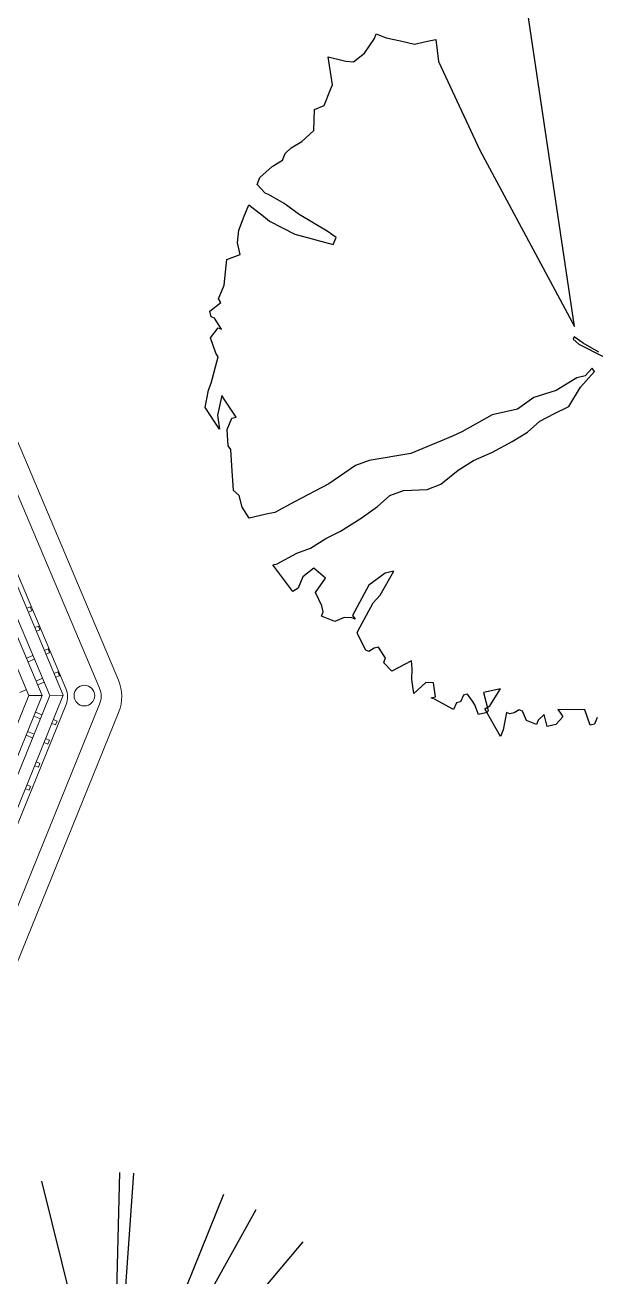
# Model space of a CAD drawing. Header units: millimetres. Extents: x 111 to 1506, y 14 to 566.
# Drawn here: x 262.998 to 264.38, y 91.659 to 94.691 of the extents above; entities that cross this region are included whole.
import ezdxf

# ---------------------------------------------------------------- set-up
doc = ezdxf.new("R2010")
doc.units = ezdxf.units.MM
doc.layers.add('fer', color=8, linetype='Continuous')
doc.layers.add('G', color=254, linetype='Continuous', lineweight=5)
doc.layers.add('PLUMA 0.05', color=240, linetype='Continuous', lineweight=5)

# ---------------------------------------------------------------- blocks, each defined once
blk = doc.blocks.new('ala')
at = {"layer": 'PLUMA 0.05', "color": 25}
for p, q in [((1561.8511, 61.8007), (1561.0222, 60.9717)), ((1562.9436, 61.8153), (1561.8865, 61.8153)), ((1562.9126, 61.7403), (1561.9175, 61.7403)), ((1561.9631, 61.7355), (1561.9631, 61.7259)), ((1561.9731, 61.7355), (1561.9631, 61.7355)), ((1561.9731, 61.7259), (1561.9731, 61.7355)), ((1562.0133, 61.7355), (1562.0133, 61.7259)), ((1562.0233, 61.7355), (1562.0133, 61.7355)), ((1562.0233, 61.7259), (1562.0233, 61.7355)), ((1562.0736, 61.7355), (1562.0736, 61.7259)), ((1562.0836, 61.7355), (1562.0736, 61.7355)), ((1562.0836, 61.7259), (1562.0836, 61.7355)), ((1562.1339, 61.7355), (1562.1339, 61.7259)), ((1562.1439, 61.7355), (1562.1339, 61.7355)), ((1562.1439, 61.7259), (1562.1439, 61.7355)), ((1561.8822, 61.7257), (1561.0972, 60.9407)), ((1561.8997, 61.7259), (1561.4613, 61.2875)), ((1561.8522, 61.6921), (1561.8593, 61.6991)), ((1561.8593, 61.6991), (1561.8661, 61.6923)), ((1561.9121, 61.6959), (1561.8997, 61.7259)), ((1561.8997, 61.7259), (1562.415, 61.7259)), ((1561.9121, 61.6959), (1561.4825, 61.2663)), ((1561.9192, 61.6788), (1561.4946, 61.2542)), ((1561.8591, 61.6852), (1561.8522, 61.6921)), ((1561.8874, 61.6711), (1561.8994, 61.659)), ((1561.9121, 61.6959), (1562.415, 61.6959)), ((1561.9316, 61.6488), (1561.9192, 61.6788)), ((1561.9192, 61.6788), (1562.415, 61.6788)), ((1561.9631, 61.6959), (1561.9631, 61.6788)), ((1561.9731, 61.6788), (1561.9731, 61.6959)), ((1562.0133, 61.6959), (1562.0133, 61.6788)), ((1562.0233, 61.6788), (1562.0233, 61.6959)), ((1561.9316, 61.6488), (1561.5158, 61.233)), ((1561.8096, 61.6495), (1561.8167, 61.6565)), ((1561.8165, 61.6426), (1561.8096, 61.6495)), ((1561.8167, 61.6565), (1561.8235, 61.6497)), ((1561.8923, 61.652), (1561.8803, 61.664)), ((1561.9316, 61.6488), (1562.415, 61.6488)), ((1561.767, 61.6068), (1561.7741, 61.6139)), ((1561.7741, 61.6139), (1561.7809, 61.6071)), ((1561.8497, 61.6094), (1561.8377, 61.6214)), ((1561.8447, 61.6285), (1561.8568, 61.6164)), ((1561.9206, 61.6378), (1561.9327, 61.6258)), ((1561.7315, 61.5713), (1561.7386, 61.5784)), ((1561.7386, 61.5784), (1561.7454, 61.5716)), ((1561.7738, 61.6), (1561.767, 61.6068)), ((1561.7383, 61.5645), (1561.7315, 61.5713))]:
    blk.add_line(p, q, dxfattribs=at)
blk.add_lwpolyline([(1563.8725, 60.9364), (1563.8725, 59.8792, -0.198912), (1563.8432, 59.8085), (1563.0143, 58.9796, -0.198912), (1562.9436, 58.9503), (1561.8865, 58.9503, -0.198912), (1561.8157, 58.9796), (1560.9868, 59.8085, -0.198912), (1560.9575, 59.8792), (1560.9575, 60.9364, -0.198912), (1560.9868, 61.0071), (1561.8157, 61.836, -0.198912), (1561.8865, 61.8653), (1562.9436, 61.8653, -0.198912), (1563.0143, 61.836), (1563.8432, 61.0071, -0.198912)], format="xyb", close=True, dxfattribs=at)
blk.add_circle((1561.8812, 61.7733), 0.025, dxfattribs=at)
for centre in [(1561.8865, 61.7653), (1561.9175, 61.6903)]:
    blk.add_arc(centre, 0.05, 90, 135, dxfattribs=at)
blk = doc.blocks.new('tr')
at = {"layer": 'fer', "color": 97}
for p, q in [((1379.5741, 206.1888), (1379.5444, 206.1628)), ((1379.5741, 206.1888), (1379.5444, 206.1628)), ((1379.5503, 206.1975), (1379.5682, 206.1975)), ((1379.5503, 206.1975), (1379.5682, 206.1975)), ((1379.5682, 206.1975), (1379.5741, 206.1888)), ((1379.5682, 206.1975), (1379.5741, 206.1888)), ((1379.5444, 206.1628), (1379.5682, 206.1021)), ((1379.5444, 206.1628), (1379.5682, 206.1021)), ((1379.5682, 206.1021), (1379.5741, 206.1108)), ((1379.5682, 206.1021), (1379.5741, 206.1108)), ((1379.5741, 206.1108), (1379.5801, 206.1195)), ((1379.5741, 206.1108), (1379.5801, 206.1195)), ((1379.5801, 206.1195), (1379.6039, 206.1108)), ((1379.5801, 206.1195), (1379.6039, 206.1108)), ((1379.6039, 206.1108), (1379.6158, 206.0935)), ((1379.6039, 206.1108), (1379.6158, 206.0935)), ((1379.6158, 206.0935), (1379.592, 206.0761)), ((1379.6158, 206.0935), (1379.592, 206.0761)), ((1379.592, 206.0761), (1379.6099, 206.0675)), ((1379.592, 206.0761), (1379.6099, 206.0675)), ((1379.6099, 206.0675), (1379.6218, 206.0675)), ((1379.6099, 206.0675), (1379.6218, 206.0675)), ((1379.6218, 206.0675), (1379.6218, 206.0415)), ((1379.6218, 206.0675), (1379.6218, 206.0415)), ((1379.6218, 206.0415), (1379.6039, 206.0241)), ((1379.6218, 206.0415), (1379.6039, 206.0241)), ((1379.6039, 206.0241), (1379.6039, 206.0155)), ((1379.6039, 206.0241), (1379.6039, 206.0155)), ((1379.6039, 206.0155), (1379.6158, 206.0068)), ((1379.6039, 206.0155), (1379.6158, 206.0068)), ((1379.6158, 206.0068), (1379.6218, 205.9981)), ((1379.6158, 206.0068), (1379.6218, 205.9981)), ((1379.6218, 205.9895), (1379.6634, 205.9981)), ((1379.6218, 205.9981), (1379.6218, 205.9895)), ((1379.6218, 205.9895), (1379.6634, 205.9981)), ((1379.6218, 205.9981), (1379.6218, 205.9895)), ((1379.6813, 205.9981), (1379.6337, 205.9375)), ((1379.6813, 205.9981), (1379.6337, 205.9375)), ((1379.6634, 205.9981), (1379.6813, 205.9981)), ((1379.6634, 205.9981), (1379.6813, 205.9981)), ((1379.5741, 205.9548), (1379.598, 205.9202)), ((1379.6218, 205.9462), (1379.5741, 205.9548)), ((1379.5741, 205.9548), (1379.598, 205.9202)), ((1379.6218, 205.9462), (1379.5741, 205.9548)), ((1379.598, 205.9202), (1379.6337, 205.9462)), ((1379.598, 205.9202), (1379.6337, 205.9462)), ((1379.6337, 205.9375), (1379.6218, 205.9462)), ((1379.6337, 205.9375), (1379.6218, 205.9462)), ((1379.6337, 205.9462), (1379.6396, 205.9462)), ((1379.6337, 205.9462), (1379.6396, 205.9462)), ((1379.6515, 205.9288), (1379.6337, 205.9115)), ((1379.6515, 205.9288), (1379.6337, 205.9115)), ((1379.6396, 205.9462), (1379.6515, 205.9288)), ((1379.6396, 205.9462), (1379.6515, 205.9288)), ((1379.6277, 205.9028), (1379.6158, 205.8855)), ((1379.6277, 205.9028), (1379.6158, 205.8855)), ((1379.6337, 205.9115), (1379.6277, 205.9028)), ((1379.6337, 205.9115), (1379.6277, 205.9028)), ((1379.6337, 205.9115), (1379.6337, 205.9115)), ((1379.6337, 205.9115), (1379.6337, 205.9115)), ((1378.7291, 205.8682), (1378.7231, 205.8248)), ((1378.7291, 205.8682), (1378.7231, 205.8248)), ((1378.7291, 205.8162), (1378.735, 205.8855)), ((1378.7291, 205.8162), (1378.735, 205.8855)), ((1378.7767, 205.8768), (1378.7707, 205.8682)), ((1378.7767, 205.8768), (1378.7707, 205.8682)), ((1378.7707, 205.8682), (1378.7946, 205.8595)), ((1378.7707, 205.8682), (1378.7946, 205.8595)), ((1378.8243, 205.8595), (1378.7767, 205.8768)), ((1378.8243, 205.8595), (1378.7767, 205.8768)), ((1379.6158, 205.8855), (1379.6218, 205.8768)), ((1379.6158, 205.8855), (1379.6218, 205.8768)), ((1379.6218, 205.8768), (1379.6396, 205.8768)), ((1379.6218, 205.8768), (1379.6396, 205.8768)), ((1379.6396, 205.8768), (1379.6456, 205.8682)), ((1379.6396, 205.8768), (1379.6456, 205.8682)), ((1379.6456, 205.8682), (1379.6634, 205.8682)), ((1379.6456, 205.8682), (1379.6456, 205.8682)), ((1379.6456, 205.8682), (1379.6634, 205.8682)), ((1379.6456, 205.8682), (1379.6456, 205.8682)), ((1379.6634, 205.8682), (1379.6575, 205.8162)), ((1379.6634, 205.8682), (1379.6575, 205.8162)), ((1378.7946, 205.8595), (1378.8065, 205.8422)), ((1378.7946, 205.8595), (1378.8065, 205.8422)), ((1378.8065, 205.8422), (1378.8541, 205.8075)), ((1378.8065, 205.8422), (1378.8541, 205.8075)), ((1378.8779, 205.8508), (1378.8243, 205.8595)), ((1378.8779, 205.8508), (1378.8243, 205.8595)), ((1378.9076, 205.8248), (1378.8779, 205.8508)), ((1378.9076, 205.8248), (1378.8779, 205.8508)), ((1378.7231, 205.8248), (1378.7172, 205.7988)), ((1378.7231, 205.8248), (1378.7172, 205.7988)), ((1378.7231, 205.7988), (1378.7291, 205.8162)), ((1378.7231, 205.7988), (1378.7291, 205.8162)), ((1378.8541, 205.8075), (1378.8898, 205.7642)), ((1378.8541, 205.8075), (1378.8898, 205.7642)), ((1378.9374, 205.7988), (1378.9076, 205.8248)), ((1378.9374, 205.7988), (1378.9076, 205.8248)), ((1379.6515, 205.8162), (1379.6218, 205.7988)), ((1379.6515, 205.8162), (1379.6218, 205.7988)), ((1379.6575, 205.8075), (1379.6515, 205.8162)), ((1379.6575, 205.8075), (1379.6515, 205.8162)), ((1379.6575, 205.8162), (1379.6575, 205.8075)), ((1379.6575, 205.8162), (1379.6575, 205.8075)), ((1378.6934, 205.7902), (1377.9435, 205.3482)), ((1378.6934, 205.7902), (1377.9435, 205.3482)), ((1378.3839, 205.4175), (1378.6934, 205.7902)), ((1378.3839, 205.4175), (1378.6934, 205.7902)), ((1378.7172, 205.7988), (1378.7231, 205.7988)), ((1378.7172, 205.7988), (1378.7231, 205.7988)), ((1378.9731, 205.7815), (1378.9374, 205.7988)), ((1378.9731, 205.7815), (1378.9374, 205.7988)), ((1379.0088, 205.7555), (1378.9731, 205.7815)), ((1379.0088, 205.7555), (1378.9731, 205.7815)), ((1379.6218, 205.7988), (1379.6277, 205.7815)), ((1379.6218, 205.7988), (1379.6277, 205.7815)), ((1379.6277, 205.7815), (1379.6634, 205.7642)), ((1379.6277, 205.7815), (1379.6634, 205.7642)), ((1378.8898, 205.7642), (1378.9314, 205.7382)), ((1378.8898, 205.7642), (1378.9314, 205.7382)), ((1379.0505, 205.7208), (1379.0088, 205.7555)), ((1379.0505, 205.7208), (1379.0088, 205.7555)), ((1379.6337, 205.7468), (1379.6099, 205.7382)), ((1379.6337, 205.7468), (1379.6099, 205.7382)), ((1379.6634, 205.7642), (1379.6337, 205.7468)), ((1379.6634, 205.7642), (1379.6337, 205.7468)), ((1379.6634, 205.7642), (1379.6634, 205.7642)), ((1379.6634, 205.7642), (1379.6634, 205.7642)), ((1378.9314, 205.7382), (1378.9671, 205.6862)), ((1378.9314, 205.7382), (1378.9671, 205.6862)), ((1379.0862, 205.6862), (1379.0505, 205.7208)), ((1379.0862, 205.6862), (1379.0505, 205.7208)), ((1379.6099, 205.7382), (1379.592, 205.7295)), ((1379.6099, 205.7382), (1379.592, 205.7295)), ((1379.592, 205.7295), (1379.6337, 205.6948)), ((1379.592, 205.7295), (1379.6337, 205.6948)), ((1378.9671, 205.6862), (1379.0326, 205.6342)), ((1378.9671, 205.6862), (1379.0326, 205.6342)), ((1379.1219, 205.6602), (1379.0862, 205.6862)), ((1379.1219, 205.6602), (1379.0862, 205.6862)), ((1379.6337, 205.6948), (1379.6218, 205.6688)), ((1379.6337, 205.6948), (1379.6218, 205.6688)), ((1379.6337, 205.6948), (1379.6337, 205.6948)), ((1379.6337, 205.6948), (1379.6337, 205.6948)), ((1379.1695, 205.6342), (1379.1219, 205.6602)), ((1379.1695, 205.6342), (1379.1219, 205.6602)), ((1379.6039, 205.6602), (1379.592, 205.6429)), ((1379.6039, 205.6602), (1379.592, 205.6429)), ((1379.6099, 205.6688), (1379.6039, 205.6602)), ((1379.6099, 205.6688), (1379.6039, 205.6602)), ((1379.6158, 205.6688), (1379.6099, 205.6688)), ((1379.6158, 205.6688), (1379.6099, 205.6688)), ((1379.6218, 205.6688), (1379.6158, 205.6688)), ((1379.6218, 205.6688), (1379.6158, 205.6688)), ((1379.0326, 205.6342), (1379.0505, 205.6169)), ((1379.0326, 205.6342), (1379.0505, 205.6169)), ((1379.1933, 205.6082), (1379.1695, 205.6342)), ((1379.1933, 205.6082), (1379.1695, 205.6342)), ((1379.592, 205.6429), (1379.598, 205.6342)), ((1379.592, 205.6429), (1379.598, 205.6342)), ((1379.598, 205.6342), (1379.6099, 205.6255)), ((1379.598, 205.6342), (1379.6099, 205.6255)), ((1379.6099, 205.6255), (1379.6099, 205.6169)), ((1379.6099, 205.6255), (1379.6099, 205.6169)), ((1379.0505, 205.6169), (1379.1278, 205.5389)), ((1379.0505, 205.6169), (1379.1278, 205.5389)), ((1379.2171, 205.5562), (1379.1933, 205.6082)), ((1379.2171, 205.5562), (1379.1933, 205.6082)), ((1379.4075, 205.6082), (1379.4194, 205.5909)), ((1379.473, 205.5995), (1379.4075, 205.6082)), ((1379.4075, 205.6082), (1379.4194, 205.5909)), ((1379.473, 205.5995), (1379.4075, 205.6082)), ((1379.4968, 205.5909), (1379.473, 205.5995)), ((1379.4968, 205.5909), (1379.473, 205.5995)), ((1379.6099, 205.6169), (1379.5801, 205.5822)), ((1379.6099, 205.6169), (1379.5801, 205.5822)), ((1379.4194, 205.5909), (1379.4611, 205.5649)), ((1379.4194, 205.5909), (1379.4611, 205.5649)), ((1379.4611, 205.5649), (1379.5444, 205.5562)), ((1379.4611, 205.5649), (1379.5444, 205.5562)), ((1379.5741, 205.5822), (1379.4968, 205.5909)), ((1379.5741, 205.5822), (1379.4968, 205.5909)), ((1379.5444, 205.5562), (1379.5503, 205.5649)), ((1379.5444, 205.5562), (1379.5503, 205.5649)), ((1379.5503, 205.5649), (1379.5503, 205.5562)), ((1379.5503, 205.5649), (1379.5503, 205.5562)), ((1379.5801, 205.5822), (1379.5741, 205.5822)), ((1379.5801, 205.5822), (1379.5741, 205.5822)), ((1379.1278, 205.5389), (1379.1814, 205.4522)), ((1379.1278, 205.5389), (1379.1814, 205.4522)), ((1379.2409, 205.5302), (1379.2171, 205.5562)), ((1379.2409, 205.5302), (1379.2171, 205.5562)), ((1379.5503, 205.5562), (1379.5563, 205.5389)), ((1379.5503, 205.5562), (1379.5563, 205.5389)), ((1379.5563, 205.5389), (1379.5741, 205.5215)), ((1379.5563, 205.5389), (1379.5741, 205.5215)), ((1379.2766, 205.5129), (1379.2409, 205.5302)), ((1379.2766, 205.5129), (1379.2409, 205.5302)), ((1379.3182, 205.4869), (1379.2766, 205.5129)), ((1379.3182, 205.4869), (1379.2766, 205.5129)), ((1379.5741, 205.5215), (1379.5741, 205.5042)), ((1379.5741, 205.5215), (1379.5741, 205.5042)), ((1379.5741, 205.5042), (1379.5741, 205.4869)), ((1379.5741, 205.5042), (1379.5741, 205.4869)), ((1379.3659, 205.4522), (1379.3182, 205.4869)), ((1379.3659, 205.4522), (1379.3182, 205.4869)), ((1379.5503, 205.4782), (1379.5265, 205.4522)), ((1379.5503, 205.4782), (1379.5265, 205.4522)), ((1379.5622, 205.4869), (1379.5503, 205.4782)), ((1379.5622, 205.4869), (1379.5503, 205.4782)), ((1379.5503, 205.4782), (1379.5503, 205.4782)), ((1379.5503, 205.4782), (1379.5503, 205.4782)), ((1379.5741, 205.4869), (1379.5622, 205.4869)), ((1379.5741, 205.4869), (1379.5622, 205.4869)), ((1379.1814, 205.4522), (1379.2052, 205.4262)), ((1379.1814, 205.4522), (1379.2052, 205.4262)), ((1379.3956, 205.4262), (1379.3659, 205.4522)), ((1379.3956, 205.4262), (1379.3659, 205.4522)), ((1379.4849, 205.4609), (1379.473, 205.4262)), ((1379.4849, 205.4609), (1379.473, 205.4262)), ((1379.5265, 205.4522), (1379.4849, 205.4609)), ((1379.5265, 205.4522), (1379.4849, 205.4609)), ((1378.2232, 205.2442), (1378.3839, 205.4175)), ((1378.2232, 205.2442), (1378.3839, 205.4175)), ((1379.2052, 205.4262), (1379.2706, 205.3829)), ((1379.2052, 205.4262), (1379.2706, 205.3829)), ((1379.4313, 205.4002), (1379.3956, 205.4262)), ((1379.4313, 205.4002), (1379.3956, 205.4262)), ((1379.473, 205.4262), (1379.5027, 205.4089)), ((1379.473, 205.4262), (1379.5027, 205.4089)), ((1379.2706, 205.3829), (1379.3421, 205.3222)), ((1379.2706, 205.3829), (1379.3421, 205.3222)), ((1379.4551, 205.3742), (1379.4313, 205.4002)), ((1379.4551, 205.3742), (1379.4313, 205.4002)), ((1379.5027, 205.4089), (1379.5325, 205.4089)), ((1379.5027, 205.4089), (1379.5325, 205.4089)), ((1379.5444, 205.4002), (1379.5027, 205.3309)), ((1379.5444, 205.4002), (1379.5027, 205.3309)), ((1379.5325, 205.4089), (1379.5444, 205.4002)), ((1379.5325, 205.4089), (1379.5444, 205.4002)), ((1379.4968, 205.3396), (1379.4551, 205.3742)), ((1379.4968, 205.3396), (1379.4551, 205.3742)), ((1379.3421, 205.3222), (1379.3837, 205.2876)), ((1379.3421, 205.3222), (1379.3837, 205.2876)), ((1379.5027, 205.3309), (1379.4968, 205.3396)), ((1379.5027, 205.3309), (1379.4968, 205.3396)), ((1379.3837, 205.2876), (1379.3956, 205.2702)), ((1379.3837, 205.2876), (1379.3956, 205.2702)), ((1379.3956, 205.2702), (1379.4135, 205.2442)), ((1379.3956, 205.2702), (1379.4135, 205.2442)), ((1378.1756, 205.2182), (1378.2232, 205.2442)), ((1378.1756, 205.2182), (1378.2232, 205.2442)), ((1379.4194, 205.2356), (1379.4075, 205.2182)), ((1379.4194, 205.2356), (1379.4075, 205.2182)), ((1379.4135, 205.2442), (1379.4194, 205.2356)), ((1379.4135, 205.2442), (1379.4135, 205.2442)), ((1379.4135, 205.2442), (1379.4194, 205.2356)), ((1379.4135, 205.2442), (1379.4135, 205.2442)), ((1378.1756, 205.2182), (1378.1756, 205.2182)), ((1378.1756, 205.2182), (1378.1756, 205.2182)), ((1378.1875, 205.2009), (1378.1756, 205.2182)), ((1378.1756, 205.2182), (1378.1756, 205.2182)), ((1378.1756, 205.2182), (1378.1756, 205.2182)), ((1378.1875, 205.2009), (1378.1756, 205.2182)), ((1378.2054, 205.1749), (1378.1875, 205.2009)), ((1378.2054, 205.1749), (1378.1875, 205.2009)), ((1379.4016, 205.2096), (1379.3778, 205.1922)), ((1379.4016, 205.2096), (1379.3778, 205.1922)), ((1379.4075, 205.2182), (1379.4016, 205.2096)), ((1379.4075, 205.2182), (1379.4016, 205.2096)), ((1378.2113, 205.1402), (1378.2054, 205.1749)), ((1378.2113, 205.1402), (1378.2054, 205.1749)), ((1378.7112, 205.1749), (1378.7053, 205.1489)), ((1378.7112, 205.1749), (1378.7053, 205.1489)), ((1378.7291, 205.1749), (1378.7112, 205.1749)), ((1378.7291, 205.1749), (1378.7112, 205.1749)), ((1378.741, 205.0796), (1378.7291, 205.1749)), ((1378.741, 205.0796), (1378.7291, 205.1749)), ((1379.3718, 205.1749), (1379.3182, 205.1489)), ((1379.3718, 205.1749), (1379.3182, 205.1489)), ((1379.3778, 205.1922), (1379.3718, 205.1749)), ((1379.3778, 205.1922), (1379.3718, 205.1749)), ((1379.3778, 205.1922), (1379.3778, 205.1922)), ((1379.3778, 205.1922), (1379.3778, 205.1922)), ((1379.3778, 205.1922), (1379.3778, 205.1922)), ((1379.3778, 205.1922), (1379.3778, 205.1922)), ((1378.2113, 205.1402), (1378.2113, 205.1402)), ((1378.2173, 205.1056), (1378.2113, 205.1402)), ((1378.2113, 205.1402), (1378.2113, 205.1402)), ((1378.2173, 205.1056), (1378.2113, 205.1402)), ((1378.7053, 205.1489), (1378.6934, 205.0709)), ((1378.7053, 205.1489), (1378.6934, 205.0709)), ((1379.3182, 205.1489), (1379.2825, 205.1316)), ((1379.3182, 205.1489), (1379.2825, 205.1316)), ((1379.3182, 205.1489), (1379.3182, 205.1489)), ((1379.3182, 205.1489), (1379.3182, 205.1489)), ((1379.2052, 205.1142), (1379.1754, 205.0709)), ((1379.2052, 205.1142), (1379.1754, 205.0709)), ((1379.2111, 205.1056), (1379.2052, 205.1142)), ((1379.2111, 205.1056), (1379.2052, 205.1142)), ((1379.2766, 205.1229), (1379.2409, 205.1056)), ((1379.2766, 205.1229), (1379.2409, 205.1056)), ((1379.2825, 205.1316), (1379.2766, 205.1229)), ((1379.2825, 205.1316), (1379.2766, 205.1229)), ((1378.2173, 205.0796), (1378.2173, 205.1056)), ((1378.2173, 205.0796), (1378.2173, 205.1056)), ((1378.2292, 205.0796), (1378.2173, 205.0796)), ((1378.2292, 205.0796), (1378.2173, 205.0796)), ((1378.2709, 205.0709), (1378.2292, 205.0796)), ((1378.2709, 205.0709), (1378.2292, 205.0796)), ((1378.735, 205.0103), (1378.741, 205.0796)), ((1378.735, 205.0103), (1378.741, 205.0796)), ((1379.2409, 205.1056), (1379.2111, 205.1056)), ((1379.2409, 205.1056), (1379.2111, 205.1056)), ((1379.2468, 205.0882), (1379.2111, 205.0363)), ((1379.2468, 205.0882), (1379.2111, 205.0363)), ((1379.2171, 205.0709), (1379.2468, 205.0882)), ((1379.2171, 205.0709), (1379.2468, 205.0882)), ((1378.3006, 205.0536), (1378.2709, 205.0709)), ((1378.3006, 205.0536), (1378.2709, 205.0709)), ((1378.3066, 205.0363), (1378.3006, 205.0536)), ((1378.3066, 205.0363), (1378.3006, 205.0536)), ((1378.6934, 205.0709), (1378.6815, 205.0276)), ((1378.6934, 205.0709), (1378.6815, 205.0276)), ((1379.1695, 205.0622), (1379.2171, 205.0709)), ((1379.1754, 205.0709), (1379.1695, 205.0622)), ((1379.1695, 205.0622), (1379.2171, 205.0709)), ((1379.1754, 205.0709), (1379.1695, 205.0622)), ((1378.3125, 204.9929), (1378.3066, 205.0363)), ((1378.3125, 204.9929), (1378.3066, 205.0363)), ((1378.372, 205.0276), (1378.3125, 204.9929)), ((1378.372, 205.0276), (1378.3125, 204.9929)), ((1378.3839, 205.0276), (1378.372, 205.0276)), ((1378.3839, 205.0276), (1378.372, 205.0276)), ((1378.4256, 205.0276), (1378.3839, 205.0276)), ((1378.4256, 205.0276), (1378.3839, 205.0276)), ((1378.4434, 205.0103), (1378.4256, 205.0276)), ((1378.4434, 205.0103), (1378.4256, 205.0276)), ((1378.491, 205.0276), (1378.4434, 205.0103)), ((1378.491, 205.0276), (1378.4434, 205.0103)), ((1378.5268, 205.0103), (1378.491, 205.0276)), ((1378.5268, 205.0103), (1378.491, 205.0276)), ((1378.6815, 205.0276), (1378.6755, 204.9843)), ((1378.6815, 205.0276), (1378.6755, 204.9843)), ((1379.0862, 205.0189), (1379.0802, 205.0103)), ((1379.0862, 205.0189), (1379.0802, 205.0103)), ((1379.1516, 205.0276), (1379.0862, 205.0189)), ((1379.1516, 205.0276), (1379.0862, 205.0189)), ((1379.0862, 205.0189), (1379.0862, 205.0189)), ((1379.0862, 205.0189), (1379.0862, 205.0189)), ((1379.1695, 205.0276), (1379.1516, 205.0276)), ((1379.1695, 205.0276), (1379.1516, 205.0276)), ((1379.2111, 205.0363), (1379.1695, 205.0276)), ((1379.2111, 205.0363), (1379.1695, 205.0276)), ((1378.5506, 204.9929), (1378.5268, 205.0103)), ((1378.5506, 204.9929), (1378.5268, 205.0103)), ((1378.5684, 204.9843), (1378.5506, 204.9929)), ((1378.5684, 204.9843), (1378.5506, 204.9929)), ((1378.7172, 204.9496), (1378.7291, 204.9929)), ((1378.7172, 204.9496), (1378.7291, 204.9929)), ((1378.7291, 204.9929), (1378.735, 205.0103)), ((1378.7291, 204.9929), (1378.735, 205.0103)), ((1379.0207, 205.0016), (1379.0028, 204.9756)), ((1379.0207, 205.0016), (1379.0028, 204.9756)), ((1379.0207, 204.9929), (1379.0207, 205.0016)), ((1379.0207, 204.9929), (1379.0207, 205.0016)), ((1379.0505, 204.9843), (1379.0207, 204.9929)), ((1379.0505, 204.9843), (1379.0207, 204.9929)), ((1379.0802, 205.0103), (1379.0505, 204.9843)), ((1379.0802, 205.0103), (1379.0505, 204.9843)), ((1378.5863, 204.9843), (1378.5684, 204.9843)), ((1378.5863, 204.9843), (1378.5684, 204.9843)), ((1378.6101, 204.9669), (1378.5863, 204.9843)), ((1378.6101, 204.9669), (1378.5863, 204.9843)), ((1378.6458, 204.9496), (1378.6101, 204.9669)), ((1378.6458, 204.9496), (1378.6101, 204.9669)), ((1378.6755, 204.9756), (1378.6636, 204.9496)), ((1378.6755, 204.9756), (1378.6636, 204.9496)), ((1378.6755, 204.9843), (1378.6755, 204.9756)), ((1378.6755, 204.9843), (1378.6755, 204.9756)), ((1378.8124, 204.9583), (1378.7827, 204.9496)), ((1378.8124, 204.9583), (1378.7827, 204.9496)), ((1378.8362, 204.9756), (1378.8124, 204.9583)), ((1378.8362, 204.9756), (1378.8124, 204.9583)), ((1378.86, 204.9496), (1378.8362, 204.9756)), ((1378.86, 204.9496), (1378.8362, 204.9756)), ((1378.8898, 204.9583), (1378.86, 204.9496)), ((1378.8898, 204.9583), (1378.86, 204.9496)), ((1378.9195, 204.9669), (1378.8898, 204.9583)), ((1378.9195, 204.9669), (1378.8898, 204.9583)), ((1378.9552, 204.9669), (1378.9195, 204.9669)), ((1378.9552, 204.9669), (1378.9195, 204.9669)), ((1378.9612, 204.9756), (1378.9552, 204.9669)), ((1378.9612, 204.9756), (1378.9552, 204.9669)), ((1378.9909, 204.9583), (1378.9612, 204.9756)), ((1378.9909, 204.9583), (1378.9612, 204.9756)), ((1379.0028, 204.9669), (1378.9909, 204.9583)), ((1379.0028, 204.9669), (1378.9909, 204.9583)), ((1379.0028, 204.9756), (1379.0028, 204.9669)), ((1379.0028, 204.9756), (1379.0028, 204.9669)), ((1379.0505, 204.9843), (1379.0505, 204.9843)), ((1379.0505, 204.9843), (1379.0505, 204.9843)), ((1379.0505, 204.9843), (1379.0505, 204.9843)), ((1379.0505, 204.9843), (1379.0505, 204.9843)), ((1378.6636, 204.9496), (1378.6458, 204.9496)), ((1378.6636, 204.9496), (1378.6458, 204.9496)), ((1378.7469, 204.9496), (1378.7172, 204.9496)), ((1378.7469, 204.9496), (1378.7172, 204.9496)), ((1378.7827, 204.9496), (1378.7469, 204.9496)), ((1378.7827, 204.9496), (1378.7469, 204.9496))]:
    blk.add_line(p, q, dxfattribs=at)

msp = doc.modelspace()

# ---------------------------------------------------------------- hatches: boundary and pattern name
at = {"lineweight": 100, "ltscale": 1000}
h = msp.add_hatch(dxfattribs=at)
h.set_pattern_fill('AR-HBONE', color=256, scale=0.046, angle=-22.08523, style=0)
h.set_pattern_definition([(22.914772, (797.12783, 1599.99595), (0.097837146, 0.241122153), [0.552, -0.184]), (112.914772, (797.29731, 1600.0676), (0.097837146, 0.241122153), [0.552, -0.184])])
edge = h.paths.add_edge_path()
edge.add_line((295.08201, 132.30753), (297.74963, 131.63818))
edge.add_line((297.74963, 131.63818), (297.54448, 130.9164))
edge.add_line((297.54448, 130.9164), (248.83294, 99.17733))
edge.add_line((248.83294, 99.17733), (247.06971, 88.40748))
edge.add_line((247.06971, 88.40748), (245.10407, 88.77997))
edge.add_line((245.10407, 88.77997), (247.00179, 100.37129))
edge.add_line((247.00179, 100.37129), (294.89948, 131.58008))
edge.add_line((294.89948, 131.58008), (295.07765, 132.30862))
edge.add_line((295.07765, 132.30862), (297.72701, 131.64385))
at = {"layer": 'G', "lineweight": 100, "ltscale": 1000}
h = msp.add_hatch(dxfattribs=at)
h.set_pattern_fill('AR-HBONE', color=256, scale=0.046, angle=-105.01068, style=0)
h.set_pattern_definition([(299.989322, (1759.44181, -290.11183), (0.251336119, -0.067395514), [0.552, -0.184]), (29.989322, (1759.53378, -290.2712), (0.251336119, -0.067395514), [0.552, -0.184])])
edge = h.paths.add_edge_path()
edge.add_line((245.14386, 88.77243), (288.23794, 78.57046))
edge.add_line((288.23794, 78.57046), (200.7159, 95.15598))
edge.add_line((200.7159, 95.15598), (201.10543, 97.11776))
edge.add_line((201.10543, 97.11776), (290.19297, 80.23558))

# ---------------------------------------------------------------- linework, layer by layer
at = {"layer": 'fer', "color": 97}
for q in [(263.22739, 91.91165), (263.22739, 91.91165), (263.26189, 91.91002), (263.26189, 91.91002), (263.03915, 91.89087), (263.03915, 91.89087), (263.47965, 91.85941), (263.47965, 91.85941), (263.5575, 91.8222), (263.5575, 91.8222), (263.6711, 91.74398), (263.6711, 91.74398)]:
    msp.add_line((263.21098, 91.19728), q, dxfattribs=at)

# ---------------------------------------------------------------- block references
at = {"lineweight": 100, "rotation": 247.9147716791316}
msp.add_blockref('tr', (592.00592, 1448.86754), dxfattribs=at)
at = {"color": 251, "lineweight": 100, "rotation": 247.9147716791316}
msp.add_blockref('ala', (793.14561, 1563.57153), dxfattribs=at)

doc.saveas('drawing.dxf')
